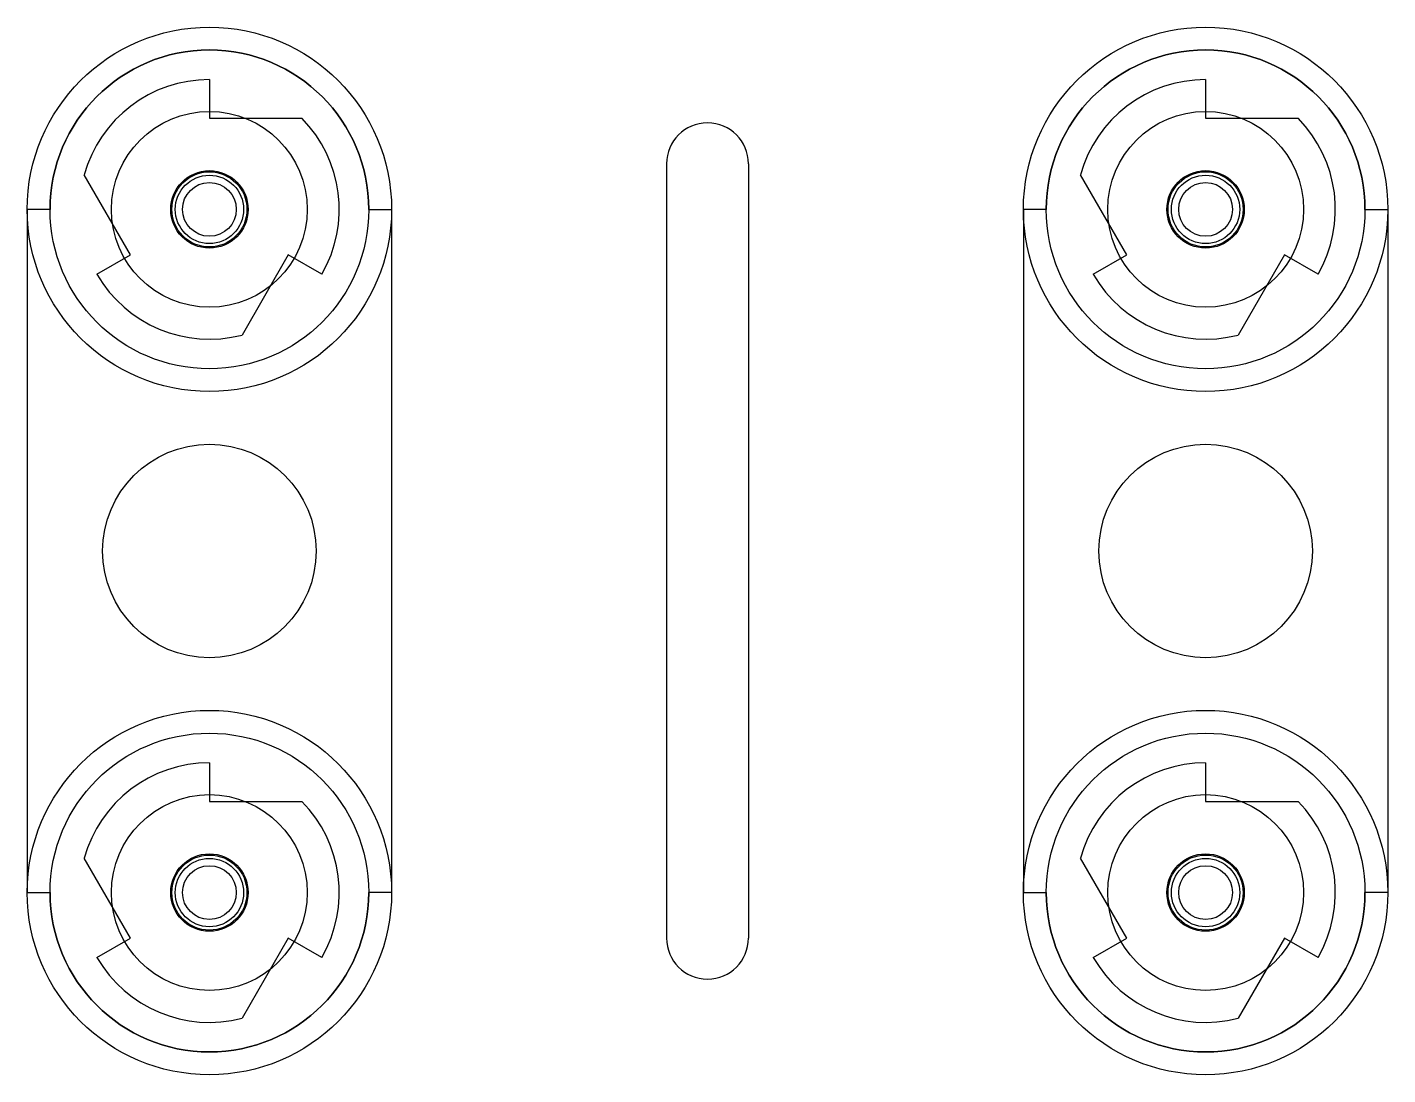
# Model space of a CAD drawing. Extents: x 7.69 to 10.68, y 33.75 to 36.05.
import ezdxf

# ---------------------------------------------------------------- set-up
doc = ezdxf.new("R2010")
doc.units = 0
doc.header["$LTSCALE"] = 5
doc.header["$MEASUREMENT"] = 0
for name, color, linetype in [('Z0_BOTCOMP', 4, 'Continuous'), ('Z0_CUT500', 4, 'Continuous'), ('Z0_PLASTICS', 37, 'Continuous'), ('Z0_RUBBER', 4, 'Continuous'), ('Z0_TOPCOMP', 6, 'Continuous')]:
    doc.layers.add(name, color=color, linetype=linetype)

msp = doc.modelspace()

# ---------------------------------------------------------------- linework, layer by layer
at = {"layer": 'Z0_BOTCOMP', "color": 4, "linetype": 'Continuous', "lineweight": 25}
for p, q in [((8.0938, 35.9314), (8.0938, 35.8464)), ((10.2812, 35.9314), (10.2812, 35.8464)), ((8.0938, 35.8464), (8.2968, 35.8464)), ((10.2812, 35.8464), (10.4843, 35.8464)), ((7.9205, 35.5464), (7.819, 35.7222)), ((10.108, 35.5464), (10.0065, 35.7222)), ((7.8469, 35.5039), (7.9205, 35.5464)), ((8.267, 35.5464), (8.1654, 35.3705)), ((8.3406, 35.5039), (8.267, 35.5464)), ((10.0344, 35.5039), (10.108, 35.5464)), ((10.4545, 35.5464), (10.3529, 35.3705)), ((10.5281, 35.5039), (10.4545, 35.5464)), ((8.0938, 34.4314), (8.0938, 34.3464)), ((10.2812, 34.4314), (10.2812, 34.3464)), ((8.0938, 34.3464), (8.2968, 34.3464)), ((10.2812, 34.3464), (10.4843, 34.3464)), ((7.9205, 34.0464), (7.819, 34.2222)), ((10.108, 34.0464), (10.0065, 34.2222)), ((7.8469, 34.0039), (7.9205, 34.0464)), ((8.267, 34.0464), (8.1654, 33.8705)), ((8.3406, 34.0039), (8.267, 34.0464)), ((10.0344, 34.0039), (10.108, 34.0464)), ((10.4545, 34.0464), (10.3529, 33.8705)), ((10.5281, 34.0039), (10.4545, 34.0464))]:
    msp.add_line(p, q, dxfattribs=at)
for centre, radius in [((8.0938, 35.6464), 0.085), ((10.2812, 35.6464), 0.085), ((8.0938, 35.6464), 0.059), ((10.2812, 35.6464), 0.059), ((8.0938, 34.1464), 0.085), ((10.2812, 34.1464), 0.085), ((8.0938, 34.1464), 0.059), ((10.2812, 34.1464), 0.059)]:
    msp.add_circle(centre, radius, dxfattribs=at)
for centre, start, end in [((8.0938, 35.6464), 90, 164.5679), ((10.2812, 35.6464), 90, 164.5679), ((8.0938, 35.6464), -30, 44.5679), ((10.2812, 35.6464), -30, 44.5679), ((8.0938, 35.6464), -150, -75.4321), ((10.2812, 35.6464), -150, -75.4321), ((8.0938, 34.1464), 90, 164.5679), ((10.2812, 34.1464), 90, 164.5679), ((8.0938, 34.1464), -30, 44.5679), ((10.2812, 34.1464), -30, 44.5679), ((8.0938, 34.1464), -150, -75.4321), ((10.2812, 34.1464), -150, -75.4321)]:
    msp.add_arc(centre, 0.285, start, end, dxfattribs=at)
at = {"layer": 'Z0_CUT500', "color": 5, "linetype": 'Continuous', "lineweight": 25}
for p, q in [((9.0975, 35.7464), (9.0975, 34.0464)), ((9.2775, 35.7464), (9.2775, 34.0464))]:
    msp.add_line(p, q, dxfattribs=at)
for centre, radius in [((8.0938, 35.6464), 0.0825), ((10.2812, 35.6464), 0.0825), ((8.0938, 34.8964), 0.2344), ((10.2812, 34.8964), 0.2344), ((8.0938, 34.1464), 0.0825), ((10.2812, 34.1464), 0.0825)]:
    msp.add_circle(centre, radius, dxfattribs=at)
for centre, start, end in [((9.1875, 35.7464), 0, 180), ((9.1875, 34.0464), 180, 0)]:
    msp.add_arc(centre, 0.09, start, end, dxfattribs=at)
at = {"layer": 'Z0_PLASTICS', "color": 37, "linetype": 'Continuous', "lineweight": 25}
for p, q in [((7.7438, 35.6464), (7.6937, 35.6464)), ((7.6937, 35.6464), (7.6937, 34.1464)), ((8.4437, 35.6464), (8.4938, 35.6464)), ((8.4938, 35.6464), (8.4938, 34.1464)), ((9.9313, 35.6464), (9.8812, 35.6464)), ((9.8812, 35.6464), (9.8812, 34.1464)), ((10.6312, 35.6464), (10.6813, 35.6464)), ((10.6813, 35.6464), (10.6813, 34.1464)), ((7.6937, 34.1464), (7.7438, 34.1464)), ((8.4938, 34.1464), (8.4437, 34.1464)), ((9.8812, 34.1464), (9.9313, 34.1464)), ((10.6813, 34.1464), (10.6312, 34.1464))]:
    msp.add_line(p, q, dxfattribs=at)
for centre in [(8.0938, 35.6464), (10.2812, 35.6464), (8.0938, 34.1464), (10.2812, 34.1464)]:
    msp.add_circle(centre, 0.075, dxfattribs=at)
for centre, start, end in [((8.0938, 35.6464), 0, 180), ((10.2812, 35.6464), 0, 180), ((8.0938, 34.1464), 180, 0), ((10.2812, 34.1464), 180, 0)]:
    msp.add_arc(centre, 0.35, start, end, dxfattribs=at)
at = {"layer": 'Z0_RUBBER', "color": 2, "linetype": 'Continuous', "lineweight": 25}
for centre, radius in [((8.0938, 35.6464), 0.4), ((10.2812, 35.6464), 0.4), ((8.0938, 35.6464), 0.215), ((10.2812, 35.6464), 0.215), ((8.0938, 34.1464), 0.4), ((10.2812, 34.1464), 0.4), ((8.0938, 34.1464), 0.215), ((10.2812, 34.1464), 0.215)]:
    msp.add_circle(centre, radius, dxfattribs=at)
at = {"layer": 'Z0_TOPCOMP', "color": 6, "linetype": 'Continuous', "lineweight": 25}
for centre in [(8.0938, 35.6464), (10.2812, 35.6464), (8.0938, 34.1464), (10.2812, 34.1464)]:
    msp.add_circle(centre, 0.35, dxfattribs=at)

doc.saveas('drawing.dxf')
